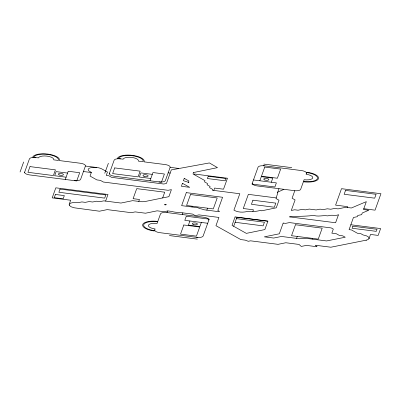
<?xml version="1.0" encoding="UTF-8"?>
<svg xmlns="http://www.w3.org/2000/svg" width="401" height="401" viewBox="0 0 401 401"><rect width="100%" height="100%" fill="white"/><g stroke="black" fill="none" stroke-linecap="round" stroke-linejoin="round"><path stroke-width="0.6" d="M69.383 205.462L69.172 204.355M369.095 238.319L368.399 239.322L366.629 240.079L330.86 247.222L315.321 245.237L317.026 246.74L306.409 245.387L301.276 246.435L299.016 244.44L285.798 242.75L278.038 244.339L250.555 240.826L248.289 241.287L245.252 240.149L240.795 239.577L215.954 225.698L218.921 217.437L198.911 214.881L195.347 215.663L192.47 214.054L178.265 212.329A7.724 2.832 5.3 0 1 171.758 211.432L167.874 210.911L163.999 211.708L157.127 210.826L145.493 213.212L135.182 211.893L131.307 212.685L107.257 209.613L99.443 211.212L74.396 207.818L71.233 206.826L69.393 205.477M20.05 172.019L23.659 161.974M24.501 172.59L29.423 158.891A5.794 2.125 5.3 0 1 35.889 157.568M65.283 179.473L68.235 171.252L79.689 172.716L76.736 180.936L29.654 174.921A5.794 2.125 5.3 0 1 24.667 172.134M283.913 189.342L278.775 191.663A7.724 2.832 5.3 0 0 277.577 192.585L277.452 192.851A7.724 2.832 5.3 0 0 277.522 193.688L276.008 198.555L279.001 200.224L276.274 207.818L261.622 210.821L260.695 210.299C256.394 211.598 251.803 211.898 247.302 211.462C242.956 212.62 237.843 212.42 233.918 210.144L239.808 193.743L212.324 190.229L212.635 189.367L209.643 187.698L210.084 186.465L207.091 184.791L207.533 183.558L204.54 181.884L204.986 180.65L193.016 173.964L193.457 172.731L193.222 172.6L217.467 167.638L209.392 162.936L171.317 169.899L166.445 183.463L163.738 184.019L111.658 177.362L108.666 175.688L106.265 175.382L107.463 172.049L101.959 168.991A7.724 2.832 5.3 0 0 97.583 167.613L85.413 166.044L80.656 179.287A5.794 2.125 5.3 0 1 74.19 180.61M104.766 173.312L108.38 163.267M109.222 173.884L114.145 160.184A5.794 2.125 5.3 0 1 120.611 158.861M105.613 201.091L107.984 194.495L55.814 187.823L52.205 197.873L70.656 200.229L69.178 204.34L70.611 203.132L73.493 202.485L78.315 202.645L81.844 201.924L85.278 202.36L89.157 201.568L92.596 202.004L96.471 201.212L99.909 201.653L103.789 200.856L120.967 203.051L132.601 200.67L142.185 201.753A7.724 2.832 5.3 0 1 144.33 201.668L168.886 196.67L171.417 189.628L168.094 190.305L103.363 182.034L100.37 180.36L96.937 179.924L90.045 176.074L91.373 172.38L89.799 171.508A7.724 2.832 5.3 0 1 89.192 168.305A7.724 2.832 5.3 0 1 96.836 167.508M138.761 201.457L139.473 199.487L133.107 198.675L136.721 188.625L164.711 192.204L162.651 197.949M150.004 180.766L152.956 172.545L164.405 174.014L161.453 182.229L114.375 176.214A5.794 2.125 5.3 0 1 109.388 173.427M178.625 168.425L170.129 167.342L165.372 180.585A5.794 2.125 5.3 0 1 158.911 181.904M154.49 230.645A12.491 4.576 5.3 0 1 143.738 224.64A12.491 4.576 5.3 0 1 157.673 221.788L157.067 223.477A7.724 2.832 5.3 0 0 148.445 225.242A7.724 2.832 5.3 0 0 155.097 228.956L154.36 231.011A13.519 4.957 5.3 0 1 142.721 224.51A13.519 4.957 5.3 0 1 157.804 221.422L160.51 213.888A5.794 2.125 5.3 0 1 166.976 212.565L167.548 210.981M194.164 174.605L194.38 174.014L227.462 178.239L223.522 189.202L214.615 188.064L213.773 190.415M182.244 214.515L182.851 212.826M192.019 206.976L192.29 206.234M189.904 220.986L188.425 225.096L199.878 226.56L201.352 222.45M206.846 210.164L207.558 208.184M233.683 226.299L236.926 217.267L267.868 221.222M259.833 180.771L261.312 176.661L272.76 178.124L271.287 182.234M252.846 211.472L253.442 209.813L243.262 208.515L248.349 194.355L276.239 197.924M277.462 192.816L278.941 188.706M294.795 190.716L292.093 198.234L295.086 199.909L291.296 210.455L294.625 209.773L298.058 210.214L301.938 209.422L305.372 209.858L309.251 209.066L316.123 209.944L320.003 209.152L323.437 209.588L327.316 208.796L330.75 209.237L334.629 208.44L338.063 208.881L345.822 207.292L351.346 207.999L366.329 201.653L363.491 209.553L368.79 210.229L362.253 212.996L361.657 214.66L357.777 215.452L357.331 216.685L353.456 217.477L349.086 229.633L351.487 229.938L357.471 233.282L360.91 233.723L363.07 234.931L366.559 235.873L368.354 236.906L369.1 238.299M296.555 238.394L297.261 236.435M312.269 239.111L312.529 238.384M347.386 207.492L347.687 206.665L335.597 205.122L341.507 188.681L380.95 193.723L375.045 210.159L363.787 208.72M369.04 238.55L370.519 234.44L378.153 235.412L380.614 228.565L350.84 224.76M366.108 240.199L366.354 240.144M263.833 164.084L291.823 167.663M263.257 165.683L301.432 170.565A5.794 2.125 5.3 0 1 306.419 173.352M253.472 179.954L276.374 182.886L274.896 186.991L251.993 184.064L258.064 167.172A5.794 2.125 5.3 0 1 264.53 165.849M168.164 172.821L170.174 173.077M152.3 174.375L140.846 172.911L139.373 177.021L150.821 178.485M83.443 171.528L91.318 172.53M67.579 173.082L56.13 171.618L54.651 175.728L66.105 177.192M236.435 218.635L264.429 222.214L263.116 225.868L235.121 222.289M166.976 212.565L203.878 217.282A5.794 2.125 5.3 0 1 208.866 220.069M207.718 223.267L184.811 220.339L186.29 216.229L209.192 219.157L203.122 236.054A5.794 2.125 5.3 0 1 196.655 237.372M197.929 237.537L159.758 232.655A5.794 2.125 5.3 0 1 154.771 229.868M169.362 235.557L197.357 239.136M33.729 157.287A12.491 4.576 5.3 0 1 47.659 154.44A12.491 4.576 5.3 0 1 58.411 160.445L53.704 159.844A7.724 2.832 5.3 0 0 47.052 156.129A7.724 2.832 5.3 0 0 38.436 157.894L32.707 157.162A13.519 4.957 5.3 0 1 47.794 154.074A13.519 4.957 5.3 0 1 59.428 160.575L80.426 163.257A5.794 2.125 5.3 0 1 85.413 166.044M118.445 158.585A12.491 4.576 5.3 0 1 132.38 155.733A12.491 4.576 5.3 0 1 143.132 161.738L138.42 161.137A7.724 2.832 5.3 0 0 131.774 157.423A7.724 2.832 5.3 0 0 123.152 159.187L117.428 158.455A13.519 4.957 5.3 0 1 132.51 155.367A13.519 4.957 5.3 0 1 144.149 161.869L165.142 164.555A5.794 2.125 5.3 0 1 170.129 167.342M306.695 172.575A12.491 4.576 5.3 0 1 317.447 178.58A12.491 4.576 5.3 0 1 303.512 181.432L304.118 179.743A7.724 2.832 5.3 0 0 312.74 177.979A7.724 2.832 5.3 0 0 306.088 174.265L306.825 172.209A13.519 4.957 5.3 0 1 318.464 178.711A13.519 4.957 5.3 0 1 303.382 181.798L300.675 189.332A5.794 2.125 5.3 0 1 295.116 190.746L257.312 185.939A5.794 2.125 5.3 0 1 252.324 183.152M29.98 166.6L27.93 172.31L53.378 175.563L55.428 169.854L29.98 166.6M55.423 194.46L54.275 197.658L63.183 198.796L64.33 195.603L55.423 194.46M60.02 189.082L58.872 192.274L104.681 198.129L105.829 194.936L60.02 189.082M114.701 167.899L112.651 173.603L138.099 176.856L140.15 171.152L114.701 167.899M166.104 204.42L165.919 204.931L164.5 204.751L166.104 204.42M182.475 183.302L181.402 186.275L189.693 187.337L182.475 183.302M184.244 178.37L183.407 180.701L188.961 182.485L188.46 182.204L188.901 180.971L184.244 178.37M186.305 192.635L181.633 205.648L197.773 207.713L199.984 208.655A7.724 2.832 5.3 0 1 203.919 209.758L218.49 211.648L219.568 211.432L217.833 210.46L222.57 197.272L186.305 192.635M190.5 194.54L186.56 205.502L213.282 208.916L217.222 197.959L190.5 194.54M183.808 224.986L180.525 234.119L196.43 236.149L199.713 227.016L183.808 224.986M208.209 176.26L207.392 178.54L225.207 180.816L226.024 178.535L208.209 176.26M235.076 216.921L232.039 225.377L246.334 233.367L264.866 229.572L267.903 221.116L235.076 216.921M252.906 200.194L251.432 204.304L274.334 207.232L275.813 203.122L252.906 200.194M264.755 167.072L261.472 176.204L277.377 178.234L280.66 169.102L264.755 167.072M283.171 223.071L279.317 233.793L264.359 236.856L273.683 238.049L281.442 236.46L299.537 238.755A7.724 2.832 5.3 0 1 303.883 238.72L305.933 238.304L326.589 240.941L345.231 237.232L342.75 235.843L339.316 235.407L336.324 233.733L331.848 233.161L333.311 229.091L331.221 227.923L289.452 222.585L285.572 223.377L283.171 223.071M295.472 224.74L291.532 235.703L318.254 239.116L322.193 228.159L295.472 224.74M345.547 190.39L344.153 194.269L374.689 198.174L376.088 194.295L345.547 190.39M338.434 214.841L335.592 222.75L289.512 216.861C297.532 216.104 305.602 216.56 313.607 215.352C318.394 217.056 323.036 215.001 327.792 215.878C331.296 214.365 334.925 216.199 338.434 214.841M352.845 226.209L352.108 228.264L376.283 231.352L377.025 229.302L352.845 226.209M193.302 224.495A2.576 0.942 5.3 0 0 197.402 224.189A2.576 0.942 5.3 0 0 193.868 222.911A2.576 0.942 5.3 0 0 193.302 224.495M59.303 174.996A2.576 0.942 5.3 0 0 63.408 174.696A2.576 0.942 5.3 0 0 59.874 173.417A2.576 0.942 5.3 0 0 59.303 174.996M144.024 176.295A2.576 0.942 5.3 0 0 148.124 175.989A2.576 0.942 5.3 0 0 144.591 174.711A2.576 0.942 5.3 0 0 144.024 176.295M264.775 179.984A2.576 0.942 5.3 0 0 268.876 179.678A2.576 0.942 5.3 0 0 265.342 178.4A2.576 0.942 5.3 0 0 264.775 179.984"/></g></svg>
